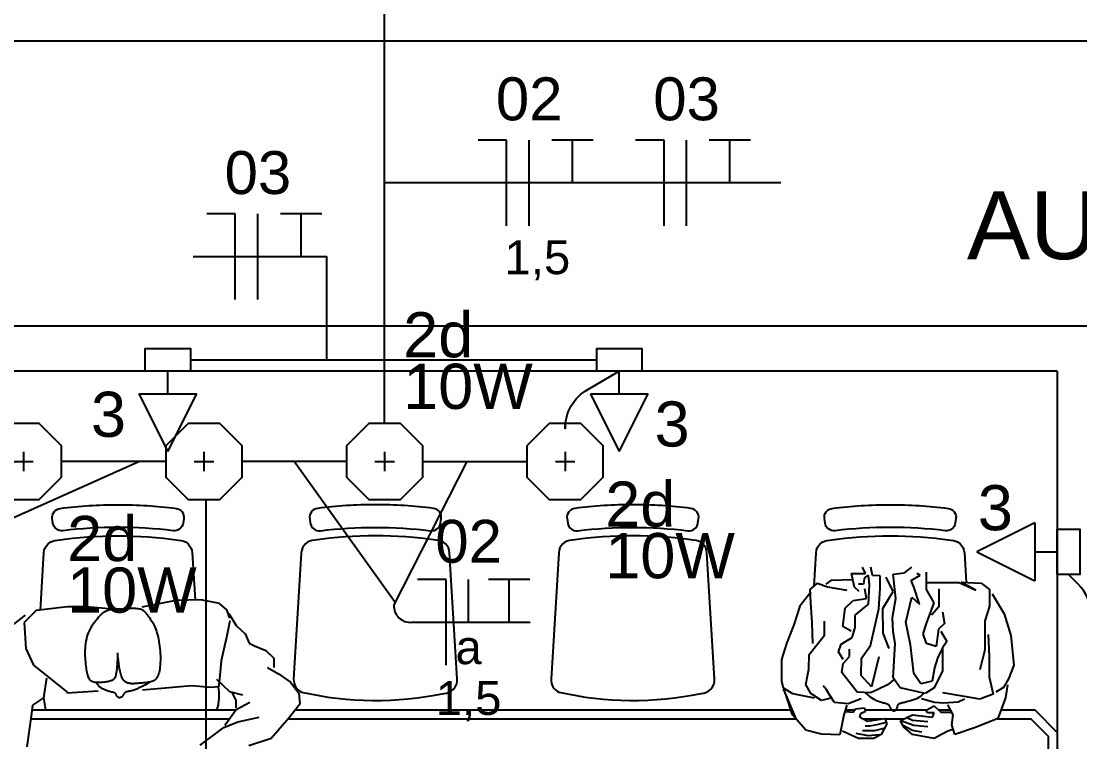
# Model space of a CAD drawing. Header units: millimetres. Extents: x 165 to 269, y 52 to 121.
# Drawn here: x 174.316 to 176.661, y 59.733 to 61.329 of the extents above; entities that cross this region are included whole.
import ezdxf
from ezdxf.enums import TextEntityAlignment as Align

# ---------------------------------------------------------------- set-up
doc = ezdxf.new("R2010")
doc.units = ezdxf.units.MM
for name, color, linetype in [('CONTAGEM', 30, 'Continuous'), ('ELETRODUTO_TETO', 2, 'Continuous'), ('FAM ARQUITETURA', 253, 'Continuous'), ('FIACAO', 1, 'Continuous'), ('INDICACAO_CIRCUITO', 2, 'Continuous'), ('INDICACAO_CIRCUITO_FIA', 10, 'Continuous'), ('INDICACAO_POTENCIA', 2, 'Continuous'), ('LINHA DE CHAMADA', 1, 'Continuous'), ('LUMINÁRIAS', 86, 'Continuous'), ('TOMADAS ABNT', 10, 'Continuous')]:
    doc.layers.add(name, color=color, linetype=linetype)
doc.styles.add('ARIAL', font='arial.ttf')
doc.styles.add('FAM-ARIAL', font='arial.ttf')
doc.styles.add('Raag-arial', font='arial.ttf')
doc.styles.get("Standard").update_dxf_attribs({"font": 'arial.ttf'})

# ---------------------------------------------------------------- blocks, each defined once
blk = doc.blocks.new('FAM ARQUITETURA')
at = {"layer": 'FAM ARQUITETURA'}
for p, q in [((10.36, -2.8), (5.53, -2.8)), ((9.4, -2.9), (5.63, -2.9)), ((9.4, -2.9), (9.4, -5.4))]:
    blk.add_line(p, q, dxfattribs=at)
at = {"layer": 'FAM ARQUITETURA', "linetype": 'Continuous'}
for p, q in [((8.9442, -3.3481), (8.9754, -3.3481)), ((8.9506, -3.3786), (8.9442, -3.3481)), ((8.9754, -3.3481), (8.969, -3.3341)), ((8.9818, -3.3527), (8.9754, -3.3561)), ((8.9845, -3.3727), (8.9818, -3.3527)), ((8.991, -3.3527), (8.9873, -3.3341)), ((9.0075, -3.3528), (8.991, -3.3527)), ((9.0075, -3.3807), (9.0075, -3.3528)), ((9.0369, -3.3495), (9.0616, -3.3468)), ((9.0423, -3.4033), (9.0369, -3.3495)), ((9.0616, -3.3468), (9.0782, -3.3342)), ((9.0763, -3.3635), (9.0965, -3.3515)), ((9.0965, -3.3515), (9.0892, -3.3482)), ((9.1102, -3.3834), (9.1103, -3.3449)), ((8.8524, -3.3832), (8.869, -3.3693)), ((8.869, -3.3693), (8.891, -3.3772)), ((8.8983, -3.3633), (8.8873, -3.3713)), ((8.9471, -3.3621), (8.8983, -3.3633)), ((8.9708, -3.3713), (8.9598, -3.3713)), ((8.9726, -3.36), (8.9708, -3.3713)), ((8.9754, -3.3561), (8.9726, -3.36)), ((8.9818, -3.4159), (8.9845, -3.3727)), ((9.0368, -3.388), (9.0213, -3.3561)), ((9.0827, -3.3774), (9.0763, -3.3635)), ((9.1102, -3.3681), (9.1827, -3.3682)), ((9.1827, -3.3682), (9.2194, -3.3848)), ((9.1873, -3.3669), (9.2313, -3.3696)), ((9.2194, -3.3848), (9.1873, -3.3669)), ((9.2313, -3.3696), (9.2497, -3.3835)), ((8.8543, -3.3892), (8.8295, -3.4204)), ((8.8542, -3.4124), (8.8524, -3.3832)), ((8.891, -3.3772), (8.9341, -3.3846)), ((8.9616, -3.3879), (8.9506, -3.3786)), ((8.9772, -3.4032), (8.9735, -3.382)), ((9.0047, -3.4265), (9.0075, -3.3807)), ((9.0139, -3.4252), (9.0368, -3.388)), ((9.0946, -3.416), (9.0827, -3.3774)), ((9.1276, -3.4127), (9.1102, -3.3834)), ((9.1377, -3.3821), (9.1377, -3.422)), ((9.2497, -3.3835), (9.2496, -3.4207)), ((9.2561, -3.3928), (9.2827, -3.4374)), ((7.208, -3.4221), (7.1386, -3.4303)), ((7.2491, -3.4221), (7.208, -3.4221)), ((7.3003, -3.4264), (7.2491, -3.4221)), ((7.4478, -3.408), (7.3721, -3.4222)), ((7.5034, -3.406), (7.4478, -3.408)), ((7.5442, -3.4141), (7.5034, -3.406)), ((7.5608, -3.4286), (7.5442, -3.4141)), ((8.8295, -3.4204), (8.8166, -3.4616)), ((8.857, -3.457), (8.8542, -3.4124)), ((8.9304, -3.4251), (8.9478, -3.4079)), ((8.9478, -3.4079), (8.9772, -3.4032)), ((8.9524, -3.4404), (8.9818, -3.4159)), ((9.0349, -3.4451), (9.0423, -3.4033)), ((9.0643, -3.4558), (9.0781, -3.4007)), ((9.0781, -3.4007), (9.0946, -3.416)), ((9.1102, -3.4585), (9.1276, -3.4127)), ((9.1377, -3.422), (9.1212, -3.4406)), ((9.2496, -3.4207), (9.2395, -3.4526)), ((7.114, -3.4406), (7.0812, -3.4651)), ((7.1386, -3.4303), (7.1119, -3.4568)), ((7.2739, -3.4481), (7.2768, -3.4448)), ((7.2768, -3.4448), (7.2796, -3.4418)), ((7.2796, -3.4418), (7.2821, -3.4391)), ((7.2821, -3.4391), (7.2846, -3.4368)), ((7.2846, -3.4368), (7.2869, -3.4349)), ((7.2869, -3.4349), (7.2892, -3.4332)), ((7.2892, -3.4332), (7.2916, -3.4317)), ((7.2916, -3.4317), (7.2942, -3.4304)), ((7.2942, -3.4304), (7.297, -3.4293)), ((7.297, -3.4293), (7.3001, -3.4283)), ((7.3001, -3.4283), (7.3035, -3.4274)), ((7.3035, -3.4274), (7.3073, -3.4267)), ((7.3073, -3.4267), (7.3115, -3.4262)), ((7.3115, -3.4262), (7.3162, -3.4259)), ((7.3162, -3.4259), (7.3212, -3.426)), ((7.3212, -3.426), (7.3267, -3.4265)), ((7.3267, -3.4265), (7.3326, -3.4275)), ((7.3326, -3.4275), (7.339, -3.4289)), ((7.3372, -3.4249), (7.3423, -3.4249)), ((7.3423, -3.4249), (7.347, -3.4249)), ((7.347, -3.4249), (7.3512, -3.4249)), ((7.3512, -3.4249), (7.355, -3.4249)), ((7.355, -3.4249), (7.3584, -3.425)), ((7.3584, -3.425), (7.3616, -3.4252)), ((7.3616, -3.4252), (7.3644, -3.4255)), ((7.3644, -3.4255), (7.3669, -3.4259)), ((7.3669, -3.4259), (7.3691, -3.4264)), ((7.3691, -3.4264), (7.3711, -3.4271)), ((7.3711, -3.4271), (7.3729, -3.428)), ((7.3729, -3.428), (7.3746, -3.429)), ((7.3746, -3.429), (7.3761, -3.4301)), ((7.3761, -3.4301), (7.3776, -3.4314)), ((7.3776, -3.4314), (7.379, -3.4328)), ((7.379, -3.4328), (7.3804, -3.4343)), ((7.3804, -3.4343), (7.3819, -3.4359)), ((7.3819, -3.4359), (7.3833, -3.4377)), ((7.3833, -3.4377), (7.3848, -3.4395)), ((7.3848, -3.4395), (7.3863, -3.4415)), ((7.3863, -3.4415), (7.3879, -3.4436)), ((7.3879, -3.4436), (7.3894, -3.4458)), ((7.3894, -3.4458), (7.391, -3.4482)), ((7.567, -3.4469), (7.5608, -3.4286)), ((7.5649, -3.4368), (7.5811, -3.4634)), ((8.9248, -3.465), (8.9304, -3.4251)), ((8.9524, -3.4677), (8.9524, -3.4404)), ((8.9863, -3.5076), (9.0047, -3.4265)), ((9.0147, -3.4803), (9.0139, -3.4252)), ((9.0368, -3.477), (9.0349, -3.4451)), ((9.146, -3.4326), (9.1505, -3.4585)), ((9.2827, -3.4374), (9.2973, -3.4852)), ((7.1119, -3.4568), (7.1157, -3.5144)), ((7.257, -3.4734), (7.2594, -3.4687)), ((7.2594, -3.4687), (7.2621, -3.4642)), ((7.2621, -3.4642), (7.2649, -3.4598)), ((7.2649, -3.4598), (7.2679, -3.4557)), ((7.2679, -3.4557), (7.2709, -3.4518)), ((7.2709, -3.4518), (7.2739, -3.4481)), ((7.391, -3.4482), (7.3926, -3.4506)), ((7.3926, -3.4506), (7.3941, -3.4531)), ((7.3941, -3.4531), (7.3957, -3.4558)), ((7.3957, -3.4558), (7.3973, -3.4586)), ((7.3973, -3.4586), (7.3988, -3.4615)), ((7.3988, -3.4615), (7.4003, -3.4647)), ((7.4003, -3.4647), (7.4018, -3.4681)), ((7.4018, -3.4681), (7.4032, -3.4717)), ((7.567, -3.4531), (7.5607, -3.4859)), ((7.5811, -3.4634), (7.6015, -3.4819)), ((8.8166, -3.4616), (8.8, -3.5028)), ((8.8587, -3.5028), (8.857, -3.457)), ((8.8845, -3.4849), (8.8845, -3.4537)), ((8.9432, -3.4756), (8.9248, -3.465)), ((8.9459, -3.4896), (8.9524, -3.4677)), ((9.0753, -3.5063), (9.0643, -3.4558)), ((9.1028, -3.4817), (9.1102, -3.4585)), ((9.1505, -3.4585), (9.1368, -3.4711)), ((9.2395, -3.4526), (9.2395, -3.5171)), ((7.2492, -3.4978), (7.2503, -3.4928)), ((7.2503, -3.4928), (7.2515, -3.4878)), ((7.2515, -3.4878), (7.2531, -3.4829)), ((7.2531, -3.4829), (7.2549, -3.4781)), ((7.2549, -3.4781), (7.257, -3.4734)), ((7.4032, -3.4717), (7.4046, -3.4755)), ((7.4046, -3.4755), (7.4059, -3.4797)), ((7.4059, -3.4797), (7.4071, -3.4841)), ((7.4071, -3.4841), (7.4083, -3.4887)), ((7.4083, -3.4887), (7.4093, -3.4935)), ((7.4093, -3.4935), (7.4103, -3.4985)), ((7.5607, -3.4859), (7.5483, -3.5412)), ((7.6015, -3.4819), (7.6098, -3.5024)), ((8.8505, -3.5274), (8.8845, -3.4849)), ((8.9211, -3.5048), (8.9459, -3.4896)), ((9.0275, -3.5142), (9.0147, -3.4803)), ((9.0413, -3.503), (9.0368, -3.477)), ((9.1101, -3.503), (9.1028, -3.4817)), ((9.1368, -3.4711), (9.1321, -3.5097)), ((9.1423, -3.4758), (9.1551, -3.4984)), ((9.2468, -3.4832), (9.2495, -3.5324)), ((9.2973, -3.4852), (9.3037, -3.551)), ((7.1157, -3.5144), (7.1323, -3.5512)), ((7.2472, -3.5187), (7.2475, -3.5134)), ((7.2475, -3.5134), (7.2479, -3.5081)), ((7.2479, -3.5081), (7.2484, -3.5029)), ((7.2484, -3.5029), (7.2492, -3.4978)), ((7.4103, -3.4985), (7.4111, -3.5036)), ((7.4111, -3.5036), (7.4118, -3.5089)), ((7.4118, -3.5089), (7.4124, -3.5142)), ((7.4124, -3.5142), (7.4129, -3.5196)), ((7.6098, -3.5024), (7.6222, -3.5084)), ((7.6222, -3.5084), (7.6468, -3.5187)), ((8.8, -3.5028), (8.789, -3.5386)), ((8.9156, -3.5215), (8.9211, -3.5048)), ((8.9395, -3.5321), (8.9395, -3.5155)), ((8.9661, -3.5355), (8.9863, -3.5076)), ((9.0367, -3.5787), (9.0413, -3.503)), ((9.0825, -3.5694), (9.0753, -3.5063)), ((9.1321, -3.5097), (9.1101, -3.503)), ((9.1459, -3.5124), (9.1349, -3.5356)), ((9.1459, -3.5157), (9.1458, -3.5635)), ((9.1551, -3.4984), (9.1459, -3.5124)), ((9.2395, -3.5171), (9.2284, -3.5616)), ((7.2472, -3.524), (7.2472, -3.5187)), ((7.2472, -3.5293), (7.2472, -3.524)), ((7.2474, -3.5345), (7.2472, -3.5293)), ((7.2477, -3.5396), (7.2474, -3.5345)), ((7.2481, -3.5444), (7.2477, -3.5396)), ((7.3182, -3.5333), (7.3176, -3.5466)), ((7.3196, -3.5327), (7.3189, -3.5238)), ((7.3204, -3.5406), (7.3196, -3.5327)), ((7.3213, -3.5476), (7.3204, -3.5406)), ((7.4129, -3.5196), (7.4132, -3.5251)), ((7.4132, -3.5251), (7.4135, -3.5305)), ((7.4135, -3.5305), (7.4135, -3.5358)), ((7.4135, -3.5358), (7.4135, -3.541)), ((7.6468, -3.5187), (7.6651, -3.5352)), ((7.6651, -3.5352), (7.665, -3.5558)), ((8.789, -3.5386), (8.789, -3.5871)), ((8.8495, -3.5599), (8.8505, -3.5274)), ((8.9257, -3.5387), (8.9156, -3.5215)), ((8.9257, -3.5474), (8.9395, -3.5321)), ((8.966, -3.574), (8.9661, -3.5355)), ((9.0046, -3.5322), (8.9889, -3.5986)), ((9.1349, -3.5356), (9.1284, -3.5569)), ((9.2495, -3.5324), (9.2495, -3.5769)), ((7.1323, -3.5512), (7.21, -3.6128)), ((7.2485, -3.5491), (7.2481, -3.5444)), ((7.249, -3.5534), (7.2485, -3.5491)), ((7.2495, -3.5575), (7.249, -3.5534)), ((7.25, -3.5612), (7.2495, -3.5575)), ((7.2506, -3.5646), (7.25, -3.5612)), ((7.3169, -3.5572), (7.3161, -3.5653)), ((7.3176, -3.5466), (7.3169, -3.5572)), ((7.3222, -3.5537), (7.3213, -3.5476)), ((7.3232, -3.559), (7.3222, -3.5537)), ((7.3242, -3.5636), (7.3232, -3.559)), ((7.3252, -3.5676), (7.3242, -3.5636)), ((7.4113, -3.5635), (7.4105, -3.5671)), ((7.412, -3.5596), (7.4113, -3.5635)), ((7.4125, -3.5553), (7.412, -3.5596)), ((7.413, -3.5508), (7.4125, -3.5553)), ((7.4133, -3.546), (7.413, -3.5508)), ((7.4135, -3.541), (7.4133, -3.546)), ((7.5483, -3.5412), (7.5441, -3.5822)), ((7.6509, -3.5558), (7.6754, -3.57)), ((8.8431, -3.5938), (8.8495, -3.5599)), ((8.9229, -3.5673), (8.9257, -3.5474)), ((9.1284, -3.5569), (9.1229, -3.5861)), ((9.1458, -3.5635), (9.1275, -3.6014)), ((9.3037, -3.551), (9.2917, -3.5816)), ((7.1609, -3.58), (7.1547, -3.623)), ((7.2512, -3.5677), (7.2506, -3.5646)), ((7.2519, -3.5706), (7.2512, -3.5677)), ((7.2526, -3.5732), (7.2519, -3.5706)), ((7.2534, -3.5757), (7.2526, -3.5732)), ((7.2543, -3.5779), (7.2534, -3.5757)), ((7.2552, -3.5799), (7.2543, -3.5779)), ((7.2562, -3.5818), (7.2552, -3.5799)), ((7.2574, -3.5834), (7.2562, -3.5818)), ((7.2587, -3.5849), (7.2574, -3.5834)), ((7.2602, -3.5862), (7.2587, -3.5849)), ((7.2619, -3.5872), (7.2602, -3.5862)), ((7.2639, -3.5881), (7.2619, -3.5872)), ((7.2991, -3.5872), (7.2964, -3.5877)), ((7.3016, -3.5866), (7.2991, -3.5872)), ((7.3039, -3.5859), (7.3016, -3.5866)), ((7.3061, -3.5851), (7.3039, -3.5859)), ((7.3081, -3.584), (7.3061, -3.5851)), ((7.3098, -3.5827), (7.3081, -3.584)), ((7.3114, -3.5812), (7.3098, -3.5827)), ((7.3128, -3.579), (7.3114, -3.5812)), ((7.3141, -3.5759), (7.3128, -3.579)), ((7.3152, -3.5715), (7.3141, -3.5759)), ((7.3161, -3.5653), (7.3152, -3.5715)), ((7.3261, -3.571), (7.3252, -3.5676)), ((7.327, -3.574), (7.3261, -3.571)), ((7.3279, -3.5765), (7.327, -3.574)), ((7.3288, -3.5787), (7.3279, -3.5765)), ((7.3296, -3.5805), (7.3288, -3.5787)), ((7.3305, -3.5821), (7.3296, -3.5805)), ((7.3314, -3.5834), (7.3305, -3.5821)), ((7.3323, -3.5846), (7.3314, -3.5834)), ((7.3334, -3.5857), (7.3323, -3.5846)), ((7.3345, -3.5867), (7.3334, -3.5857)), ((7.3358, -3.5876), (7.3345, -3.5867)), ((7.3944, -3.5873), (7.392, -3.5879)), ((7.3966, -3.5866), (7.3944, -3.5873)), ((7.3986, -3.5858), (7.3966, -3.5866)), ((7.4004, -3.5848), (7.3986, -3.5858)), ((7.4021, -3.5836), (7.4004, -3.5848)), ((7.4036, -3.5822), (7.4021, -3.5836)), ((7.405, -3.5805), (7.4036, -3.5822)), ((7.4063, -3.5784), (7.405, -3.5805)), ((7.4075, -3.5761), (7.4063, -3.5784)), ((7.4086, -3.5734), (7.4075, -3.5761)), ((7.4096, -3.5704), (7.4086, -3.5734)), ((7.4105, -3.5671), (7.4096, -3.5704)), ((7.5379, -3.5822), (7.5669, -3.609)), ((7.5441, -3.5822), (7.542, -3.5987)), ((7.6754, -3.57), (7.702, -3.5886)), ((8.789, -3.5871), (8.7926, -3.6011)), ((8.9568, -3.6105), (8.9229, -3.5673)), ((8.9889, -3.5986), (8.966, -3.574)), ((9.0376, -3.5834), (9.0256, -3.594)), ((9.0522, -3.6013), (9.0367, -3.5787)), ((9.0981, -3.592), (9.0825, -3.5694)), ((9.1229, -3.5861), (9.0981, -3.592)), ((9.2495, -3.5769), (9.2577, -3.6154)), ((9.2917, -3.5816), (9.2807, -3.6002)), ((7.2756, -3.6088), (7.2062, -3.6128)), ((7.2662, -3.5888), (7.2639, -3.5881)), ((7.2688, -3.5892), (7.2662, -3.5888)), ((7.2716, -3.5895), (7.2688, -3.5892)), ((7.2746, -3.5896), (7.2716, -3.5895)), ((7.2747, -3.5944), (7.2722, -3.5911)), ((7.2777, -3.5895), (7.2746, -3.5896)), ((7.2772, -3.5972), (7.2747, -3.5944)), ((7.2797, -3.5995), (7.2772, -3.5972)), ((7.281, -3.5894), (7.2777, -3.5895)), ((7.2823, -3.6015), (7.2797, -3.5995)), ((7.2842, -3.5891), (7.281, -3.5894)), ((7.285, -3.6031), (7.2823, -3.6015)), ((7.2875, -3.5888), (7.2842, -3.5891)), ((7.2876, -3.6045), (7.285, -3.6031)), ((7.2906, -3.5884), (7.2875, -3.5888)), ((7.2903, -3.6056), (7.2876, -3.6045)), ((7.2929, -3.6066), (7.2903, -3.6056)), ((7.2936, -3.5881), (7.2906, -3.5884)), ((7.2956, -3.6075), (7.2929, -3.6066)), ((7.2964, -3.5877), (7.2936, -3.5881)), ((7.2982, -3.6084), (7.2956, -3.6075)), ((7.3008, -3.6091), (7.2982, -3.6084)), ((7.3032, -3.6098), (7.3008, -3.6091)), ((7.3055, -3.6105), (7.3032, -3.6098)), ((7.3076, -3.611), (7.3055, -3.6105)), ((7.3371, -3.5885), (7.3358, -3.5876)), ((7.3367, -3.611), (7.336, -3.6114)), ((7.3375, -3.6106), (7.3367, -3.611)), ((7.3386, -3.5892), (7.3371, -3.5885)), ((7.3385, -3.6103), (7.3375, -3.6106)), ((7.3396, -3.6099), (7.3385, -3.6103)), ((7.3401, -3.5899), (7.3386, -3.5892)), ((7.341, -3.6096), (7.3396, -3.6099)), ((7.3416, -3.5905), (7.3401, -3.5899)), ((7.3427, -3.6092), (7.341, -3.6096)), ((7.3433, -3.591), (7.3416, -3.5905)), ((7.3446, -3.6087), (7.3427, -3.6092)), ((7.345, -3.5914), (7.3433, -3.591)), ((7.347, -3.6082), (7.3446, -3.6087)), ((7.3467, -3.5917), (7.345, -3.5914)), ((7.3486, -3.5919), (7.3467, -3.5917)), ((7.3497, -3.6076), (7.347, -3.6082)), ((7.3505, -3.592), (7.3486, -3.5919)), ((7.353, -3.6068), (7.3497, -3.6076)), ((7.3526, -3.592), (7.3505, -3.592)), ((7.3548, -3.592), (7.3526, -3.592)), ((7.3568, -3.6056), (7.353, -3.6068)), ((7.3572, -3.5919), (7.3548, -3.592)), ((7.3614, -3.6039), (7.3568, -3.6056)), ((7.3599, -3.5917), (7.3572, -3.5919)), ((7.3628, -3.5915), (7.3599, -3.5917)), ((7.3667, -3.6015), (7.3614, -3.6039)), ((7.3659, -3.5912), (7.3628, -3.5915)), ((7.3692, -3.5909), (7.3659, -3.5912)), ((7.373, -3.5984), (7.3667, -3.6015)), ((7.3726, -3.5905), (7.3692, -3.5909)), ((7.3761, -3.5902), (7.3726, -3.5905)), ((7.3803, -3.5944), (7.373, -3.5984)), ((7.4826, -3.5964), (7.3741, -3.6066)), ((7.3796, -3.5898), (7.3761, -3.5902)), ((7.383, -3.5893), (7.3796, -3.5898)), ((7.3886, -3.5894), (7.3803, -3.5944)), ((7.3862, -3.5889), (7.383, -3.5893)), ((7.3892, -3.5884), (7.3862, -3.5889)), ((7.392, -3.5879), (7.3892, -3.5884)), ((7.5258, -3.6007), (7.4826, -3.5964)), ((7.542, -3.5987), (7.5258, -3.6007)), ((7.5669, -3.609), (7.5956, -3.617)), ((7.581, -3.6293), (7.5728, -3.611)), ((7.702, -3.5886), (7.7203, -3.6131)), ((8.7926, -3.6011), (8.8137, -3.6137)), ((8.8216, -3.6701), (8.7935, -3.6031)), ((8.8541, -3.6138), (8.8431, -3.5938)), ((8.8889, -3.6058), (8.8816, -3.5965)), ((8.8953, -3.6165), (8.8889, -3.6058)), ((8.9862, -3.6119), (8.9568, -3.6105)), ((9.0027, -3.6046), (8.9862, -3.6119)), ((9.0256, -3.594), (9.0027, -3.6046)), ((9.1073, -3.614), (9.0522, -3.6013)), ((9.1275, -3.6014), (9.1073, -3.614)), ((9.2807, -3.6002), (9.2642, -3.6108)), ((9.2899, -3.5942), (9.2852, -3.6234)), ((7.1547, -3.623), (7.1301, -3.6393)), ((7.1547, -3.623), (7.1592, -3.65)), ((7.3094, -3.6116), (7.3076, -3.611)), ((7.311, -3.6121), (7.3094, -3.6116)), ((7.3123, -3.6126), (7.311, -3.6121)), ((7.3133, -3.6131), (7.3123, -3.6126)), ((7.314, -3.6136), (7.3133, -3.6131)), ((7.3146, -3.6141), (7.314, -3.6136)), ((7.3151, -3.6146), (7.3146, -3.6141)), ((7.3154, -3.6152), (7.3151, -3.6146)), ((7.3157, -3.6158), (7.3154, -3.6152)), ((7.316, -3.6165), (7.3157, -3.6158)), ((7.3163, -3.6173), (7.316, -3.6165)), ((7.3166, -3.6181), (7.3163, -3.6173)), ((7.317, -3.6189), (7.3166, -3.6181)), ((7.3174, -3.6198), (7.317, -3.6189)), ((7.3179, -3.6206), (7.3174, -3.6198)), ((7.3185, -3.6213), (7.3179, -3.6206)), ((7.3192, -3.6219), (7.3185, -3.6213)), ((7.32, -3.6225), (7.3192, -3.6219)), ((7.3209, -3.6228), (7.32, -3.6225)), ((7.3219, -3.623), (7.3209, -3.6228)), ((7.3229, -3.6231), (7.3219, -3.623)), ((7.324, -3.6231), (7.3229, -3.6231)), ((7.325, -3.6229), (7.324, -3.6231)), ((7.326, -3.6226), (7.325, -3.6229)), ((7.327, -3.6222), (7.326, -3.6226)), ((7.3278, -3.6217), (7.327, -3.6222)), ((7.3286, -3.6211), (7.3278, -3.6217)), ((7.3292, -3.6205), (7.3286, -3.6211)), ((7.3298, -3.6198), (7.3292, -3.6205)), ((7.3302, -3.6191), (7.3298, -3.6198)), ((7.3307, -3.6183), (7.3302, -3.6191)), ((7.3311, -3.6175), (7.3307, -3.6183)), ((7.3314, -3.6167), (7.3311, -3.6175)), ((7.3318, -3.616), (7.3314, -3.6167)), ((7.3322, -3.6153), (7.3318, -3.616)), ((7.3326, -3.6146), (7.3322, -3.6153)), ((7.3331, -3.614), (7.3326, -3.6146)), ((7.3336, -3.6134), (7.3331, -3.614)), ((7.3341, -3.6128), (7.3336, -3.6134)), ((7.3347, -3.6123), (7.3341, -3.6128)), ((7.3353, -3.6118), (7.3347, -3.6123)), ((7.336, -3.6114), (7.3353, -3.6118)), ((7.581, -3.6458), (7.581, -3.6293)), ((7.6118, -3.6336), (7.581, -3.6498)), ((7.7203, -3.6131), (7.7224, -3.6376)), ((8.8137, -3.6609), (8.7999, -3.6184)), ((8.8137, -3.6137), (8.8504, -3.6211)), ((8.8504, -3.6211), (8.8614, -3.6231)), ((8.8779, -3.6291), (8.8541, -3.6138)), ((8.9018, -3.6231), (8.8779, -3.6291)), ((8.9063, -3.6337), (8.8953, -3.6165)), ((8.9366, -3.6364), (8.9063, -3.6337)), ((8.966, -3.6258), (8.9366, -3.6364)), ((8.9823, -3.6181), (8.9752, -3.6119)), ((8.9887, -3.623), (8.9823, -3.6181)), ((8.9944, -3.6268), (8.9887, -3.623)), ((8.9995, -3.6296), (8.9944, -3.6268)), ((9.004, -3.6316), (8.9995, -3.6296)), ((9.008, -3.633), (9.004, -3.6316)), ((9.0114, -3.634), (9.008, -3.633)), ((9.0145, -3.6348), (9.0114, -3.634)), ((9.0582, -3.6344), (9.0563, -3.6348)), ((9.0601, -3.6339), (9.0582, -3.6344)), ((9.0622, -3.6334), (9.0601, -3.6339)), ((9.0644, -3.6328), (9.0622, -3.6334)), ((9.0668, -3.6321), (9.0644, -3.6328)), ((9.0693, -3.6314), (9.0668, -3.6321)), ((9.0719, -3.6306), (9.0693, -3.6314)), ((9.0746, -3.6299), (9.0719, -3.6306)), ((9.0774, -3.6291), (9.0746, -3.6299)), ((9.0804, -3.6282), (9.0774, -3.6291)), ((9.0835, -3.6273), (9.0804, -3.6282)), ((9.0867, -3.6261), (9.0835, -3.6273)), ((9.09, -3.6247), (9.0867, -3.6261)), ((9.0933, -3.6229), (9.09, -3.6247)), ((9.0967, -3.6205), (9.0933, -3.6229)), ((9.1002, -3.6176), (9.0967, -3.6205)), ((9.1284, -3.6339), (9.099, -3.6259)), ((9.1036, -3.614), (9.1002, -3.6176)), ((9.1485, -3.6353), (9.1284, -3.6339)), ((9.1898, -3.62), (9.1467, -3.612)), ((9.1807, -3.6326), (9.1485, -3.6353)), ((9.1944, -3.626), (9.1807, -3.6326)), ((9.2284, -3.626), (9.1898, -3.62)), ((9.2577, -3.6154), (9.2284, -3.626)), ((9.2852, -3.6234), (9.2687, -3.6693)), ((7.1281, -3.6578), (7.1176, -3.7316)), ((7.1301, -3.6393), (7.1281, -3.6578)), ((7.581, -3.6498), (7.5565, -3.6848)), ((7.7224, -3.6376), (7.6978, -3.6684)), ((8.9339, -3.6397), (8.9274, -3.661)), ((8.932, -3.6537), (8.9476, -3.655)), ((8.9476, -3.655), (8.9531, -3.6477)), ((8.9531, -3.6477), (8.9724, -3.6458)), ((8.9751, -3.6537), (8.9641, -3.6584)), ((8.9724, -3.6458), (8.9751, -3.6537)), ((9.0172, -3.6355), (9.0145, -3.6348)), ((9.0196, -3.6362), (9.0172, -3.6355)), ((9.0217, -3.6369), (9.0196, -3.6362)), ((9.0235, -3.6376), (9.0217, -3.6369)), ((9.0251, -3.6383), (9.0235, -3.6376)), ((9.0264, -3.6391), (9.0251, -3.6383)), ((9.0276, -3.6399), (9.0264, -3.6391)), ((9.0285, -3.6408), (9.0276, -3.6399)), ((9.0293, -3.6418), (9.0285, -3.6408)), ((9.0299, -3.6429), (9.0293, -3.6418)), ((9.0305, -3.644), (9.0299, -3.6429)), ((9.031, -3.6451), (9.0305, -3.644)), ((9.0315, -3.6463), (9.031, -3.6451)), ((9.0319, -3.6474), (9.0315, -3.6463)), ((9.0324, -3.6485), (9.0319, -3.6474)), ((9.0329, -3.6495), (9.0324, -3.6485)), ((9.0335, -3.6504), (9.0329, -3.6495)), ((9.0342, -3.6512), (9.0335, -3.6504)), ((9.035, -3.6518), (9.0342, -3.6512)), ((9.0358, -3.6524), (9.035, -3.6518)), ((9.0366, -3.6528), (9.0358, -3.6524)), ((9.0375, -3.653), (9.0366, -3.6528)), ((9.0383, -3.653), (9.0375, -3.653)), ((9.0392, -3.6528), (9.0383, -3.653)), ((9.0401, -3.6524), (9.0392, -3.6528)), ((9.0409, -3.6518), (9.0401, -3.6524)), ((9.0417, -3.6511), (9.0409, -3.6518)), ((9.0424, -3.6502), (9.0417, -3.6511)), ((9.0431, -3.6492), (9.0424, -3.6502)), ((9.0437, -3.6481), (9.0431, -3.6492)), ((9.0443, -3.647), (9.0437, -3.6481)), ((9.0447, -3.6458), (9.0443, -3.647)), ((9.0451, -3.6447), (9.0447, -3.6458)), ((9.0454, -3.6435), (9.0451, -3.6447)), ((9.0456, -3.6424), (9.0454, -3.6435)), ((9.0459, -3.6413), (9.0456, -3.6424)), ((9.0462, -3.6403), (9.0459, -3.6413)), ((9.0465, -3.6394), (9.0462, -3.6403)), ((9.047, -3.6386), (9.0465, -3.6394)), ((9.0476, -3.6378), (9.047, -3.6386)), ((9.0484, -3.6372), (9.0476, -3.6378)), ((9.0493, -3.6367), (9.0484, -3.6372)), ((9.0504, -3.6363), (9.0493, -3.6367)), ((9.0517, -3.6359), (9.0504, -3.6363)), ((9.0531, -3.6356), (9.0517, -3.6359)), ((9.0547, -3.6352), (9.0531, -3.6356)), ((9.0563, -3.6348), (9.0547, -3.6352)), ((9.11, -3.6505), (9.1274, -3.6412)), ((9.1127, -3.6565), (9.11, -3.6505)), ((9.1274, -3.6565), (9.1127, -3.6565)), ((9.1237, -3.6658), (9.1274, -3.6565)), ((9.1274, -3.6412), (9.1421, -3.6552)), ((9.1421, -3.6552), (9.165, -3.6552)), ((9.1696, -3.6612), (9.1577, -3.6386)), ((7.5544, -3.6888), (7.5852, -3.6766)), ((7.5852, -3.6766), (7.6322, -3.6664)), ((7.6978, -3.6684), (7.6587, -3.7134)), ((8.843, -3.6948), (8.8137, -3.6609)), ((8.9274, -3.661), (8.9182, -3.7055)), ((8.9641, -3.6584), (8.9623, -3.6657)), ((8.9623, -3.6657), (8.9797, -3.675)), ((8.9797, -3.675), (9.0182, -3.6691)), ((9.0208, -3.6781), (9.0001, -3.6833)), ((9.0228, -3.681), (9.0099, -3.7043)), ((9.0182, -3.6691), (9.0228, -3.681)), ((9.0531, -3.6737), (9.0797, -3.6611)), ((9.0595, -3.6877), (9.0531, -3.6737)), ((9.0825, -3.6849), (9.0535, -3.6745)), ((9.0795, -3.6735), (9.0686, -3.6683)), ((9.1137, -3.6767), (9.0795, -3.6735)), ((9.0797, -3.6611), (9.1237, -3.6658)), ((9.1668, -3.6831), (9.1696, -3.6612)), ((9.2687, -3.6693), (9.2191, -3.6892)), ((7.5013, -3.728), (7.5544, -3.6888)), ((8.8778, -3.7041), (8.843, -3.6948)), ((8.9182, -3.7055), (8.8778, -3.7041)), ((8.9366, -3.7029), (8.9246, -3.6969)), ((8.9595, -3.7135), (8.9366, -3.7029)), ((8.9813, -3.7077), (8.9544, -3.702)), ((8.9954, -3.6963), (8.9689, -3.6963)), ((8.984, -3.6859), (8.9746, -3.6859)), ((9.0001, -3.6833), (8.984, -3.6859)), ((9.0099, -3.7043), (8.9934, -3.7135)), ((9.0161, -3.6916), (8.9954, -3.6963)), ((9.0794, -3.6953), (9.0576, -3.6839)), ((9.0797, -3.7043), (9.0595, -3.6877)), ((9.0997, -3.6995), (9.0794, -3.6953)), ((9.1274, -3.7137), (9.0797, -3.7043)), ((9.1137, -3.6876), (9.0825, -3.6849)), ((9.1439, -3.7044), (9.1274, -3.7137)), ((9.1577, -3.6971), (9.1439, -3.7044)), ((9.1687, -3.6938), (9.1577, -3.6971)), ((9.1733, -3.7044), (9.1668, -3.6831)), ((9.2191, -3.6892), (9.1733, -3.7044)), ((7.6587, -3.7134), (7.6097, -3.7299)), ((8.9934, -3.7135), (8.9595, -3.7135)), ((9.0058, -3.7056), (8.9813, -3.7077))]:
    blk.add_line(p, q, dxfattribs=at)
at = {"layer": 'FAM ARQUITETURA', "linetype": 'ByBlock'}
for points in [[(7.3198, -3.2458, 0.030867), (7.1978, -3.2533, -0.408428), (7.1756, -3.2363), (7.1741, -3.2264, -0.419966), (7.1915, -3.2037, -0.030916), (7.3198, -3.1958, -0.030916), (7.4481, -3.2037, -0.419966), (7.4654, -3.2264), (7.464, -3.2363, -0.408428), (7.4417, -3.2533, 0.030867)], [(7.8898, -3.2458, -0.030867), (8.0118, -3.2533, 0.408428), (8.0341, -3.2363), (8.0355, -3.2264, 0.419966), (8.0182, -3.2037, 0.030916), (7.8898, -3.1958, 0.030916), (7.7615, -3.2037, 0.419966), (7.7442, -3.2264), (7.7456, -3.2363, 0.408428), (7.7679, -3.2533, -0.030867)], [(8.4599, -3.2458, -0.030867), (8.5819, -3.2533, 0.408428), (8.6041, -3.2363), (8.6056, -3.2264, 0.419966), (8.5882, -3.2037, 0.030916), (8.4599, -3.1958, 0.030916), (8.3316, -3.2037, 0.419966), (8.3143, -3.2264), (8.3157, -3.2363, 0.408428), (8.338, -3.2533, -0.030867)], [(9.03, -3.2458, 0.030867), (8.9081, -3.2533, -0.408428), (8.8858, -3.2363), (8.8844, -3.2264, -0.419966), (8.9017, -3.2037, -0.030916), (9.03, -3.1958, -0.030916), (9.1583, -3.2037, -0.419966), (9.1756, -3.2264), (9.1742, -3.2363, -0.408428), (9.1519, -3.2533, 0.030867)], [(7.7556, -3.274, 0.399285), (7.7256, -3.3025), (7.7087, -3.5819, 0.305593), (7.726, -3.6106, 0.109362), (8.041, -3.6134, 0.429301), (8.071, -3.5819), (8.0541, -3.3025, 0.399285), (8.0241, -3.274, 0.071734)], [(8.3257, -3.274, 0.399285), (8.2957, -3.3025), (8.2788, -3.5819, 0.305593), (8.2961, -3.6106, 0.109362), (8.6111, -3.6134, 0.429301), (8.641, -3.5819), (8.6241, -3.3025, 0.399285), (8.5942, -3.274, 0.071734)]]:
    blk.add_lwpolyline(points, format="xyb", close=True, dxfattribs=at)
for points in [[(7.1479, -3.4292), (7.1556, -3.3025, -0.399285), (7.1855, -3.274, -0.071734), (7.454, -3.274, -0.399285), (7.484, -3.3025), (7.4903, -3.4065)], [(8.8614, -3.3757), (8.8658, -3.3025, -0.399285), (8.8958, -3.274, -0.071734), (9.1642, -3.274, -0.399285), (9.1942, -3.3025), (9.1981, -3.3675)]]:
    blk.add_lwpolyline(points, format="xyb", dxfattribs=at)
for points in [[(7.1289, -3.65), (7.5809, -3.65)], [(7.7125, -3.65), (8.8132, -3.65)], [(8.9308, -3.65), (8.9514, -3.65)], [(8.9738, -3.65), (9.111, -3.65)], [(9.1366, -3.65), (9.1637, -3.65)], [(9.2757, -3.65), (9.35, -3.65), (9.4, -3.7), (9.4, -4.5), (9.35, -4.55), (9.3257, -4.55)], [(7.1263, -3.67), (7.5669, -3.67)], [(7.6964, -3.67), (8.8216, -3.67)], [(8.9704, -3.67), (9.0121, -3.67)], [(9.0186, -3.67), (9.061, -3.67)], [(9.2669, -3.67), (9.3417, -3.67), (9.38, -3.7083), (9.38, -4.4917), (9.3417, -4.53), (9.326, -4.53)]]:
    blk.add_lwpolyline(points, dxfattribs=at)
at = {"layer": 'FAM ARQUITETURA', "linetype": 'Continuous'}
blk.add_arc((7.439, -3.618), 0.1048, 342.2191, 10.5893, dxfattribs=at)
blk = doc.blocks.new('*U82', base_point=(69.9458, 20.5025))
at = {"layer": 'LUMINÁRIAS'}
blk.add_lwpolyline([(69.8613, 20.5375), (69.8613, 20.4675), (69.9108, 20.418), (69.9808, 20.418), (70.0303, 20.4675), (70.0303, 20.5375), (69.9808, 20.587), (69.9108, 20.587)], close=True, dxfattribs=at)
for points in [[(69.9458, 20.5242), (69.9458, 20.4808)], [(69.9241, 20.5025), (69.9676, 20.5025)]]:
    blk.add_lwpolyline(points, dxfattribs=at)
blk = doc.blocks.new('*U83', base_point=(69.9458, 20.5025))
at = {"layer": 'LUMINÁRIAS'}
blk.add_lwpolyline([(69.8613, 20.5375), (69.8613, 20.4675), (69.9108, 20.418), (69.9808, 20.418), (70.0303, 20.4675), (70.0303, 20.5375), (69.9808, 20.587), (69.9108, 20.587)], close=True, dxfattribs=at)
for points in [[(69.9458, 20.5242), (69.9458, 20.4808)], [(69.9241, 20.5025), (69.9676, 20.5025)]]:
    blk.add_lwpolyline(points, dxfattribs=at)
blk = doc.blocks.new('*U84', base_point=(69.9458, 20.5025))
at = {"layer": 'LUMINÁRIAS'}
blk.add_lwpolyline([(69.8613, 20.5375), (69.8613, 20.4675), (69.9108, 20.418), (69.9808, 20.418), (70.0303, 20.4675), (70.0303, 20.5375), (69.9808, 20.587), (69.9108, 20.587)], close=True, dxfattribs=at)
for points in [[(69.9458, 20.5242), (69.9458, 20.4808)], [(69.9241, 20.5025), (69.9676, 20.5025)]]:
    blk.add_lwpolyline(points, dxfattribs=at)
blk = doc.blocks.new('*U85', base_point=(69.9458, 20.5025))
at = {"layer": 'LUMINÁRIAS'}
blk.add_lwpolyline([(69.8613, 20.5375), (69.8613, 20.4675), (69.9108, 20.418), (69.9808, 20.418), (70.0303, 20.4675), (70.0303, 20.5375), (69.9808, 20.587), (69.9108, 20.587)], close=True, dxfattribs=at)
for points in [[(69.9458, 20.5242), (69.9458, 20.4808)], [(69.9241, 20.5025), (69.9676, 20.5025)]]:
    blk.add_lwpolyline(points, dxfattribs=at)
blk = doc.blocks.new('*U95', base_point=(68.8941, 18.1014))
for p, q in [((68.8941, 18.2794), (68.8301, 18.1514)), ((68.9581, 18.1514), (68.8941, 18.2794)), ((68.9581, 18.1514), (68.8301, 18.1514)), ((68.8941, 18.1514), (68.8941, 18.1014))]:
    blk.add_line(p, q)
blk.add_lwpolyline([(68.8441, 18.1014), (68.9441, 18.1014), (68.9441, 18.0514), (68.8441, 18.0514)], close=True)
blk = doc.blocks.new('*U96', base_point=(67.0148, 17.746))
for p, q in [((67.0148, 17.924), (66.9508, 17.796)), ((67.0788, 17.796), (67.0148, 17.924)), ((67.0788, 17.796), (66.9508, 17.796)), ((67.0148, 17.796), (67.0148, 17.746))]:
    blk.add_line(p, q)
blk.add_lwpolyline([(66.9648, 17.746), (67.0648, 17.746), (67.0648, 17.696), (66.9648, 17.696)], close=True)
blk = doc.blocks.new('*U97', base_point=(68.7812, 19.6912))
for p, q in [((68.7812, 19.8692), (68.7172, 19.7412)), ((68.8452, 19.7412), (68.7812, 19.8692)), ((68.8452, 19.7412), (68.7172, 19.7412)), ((68.7812, 19.7412), (68.7812, 19.6912))]:
    blk.add_line(p, q)
blk.add_lwpolyline([(68.7312, 19.6912), (68.8312, 19.6912), (68.8312, 19.6412), (68.7312, 19.6412)], close=True)
blk = doc.blocks.new('*U36', base_point=(608.6702, 153.2931))
for p, q in [((608.6702, 153.4831), (608.5435, 153.4831)), ((608.6702, 153.1031), (608.6702, 153.4831))]:
    blk.add_line(p, q)
blk = doc.blocks.new('*U37', base_point=(635.9723, 148.7459))
at = {"linetype": 'Continuous'}
for p, q in [((636.0637, 148.9359), (635.8808, 148.9359)), ((635.9723, 148.7459), (635.9723, 148.9359))]:
    blk.add_line(p, q, dxfattribs=at)
blk = doc.blocks.new('*U38', base_point=(576.8177, 148.7459))
blk.add_line((576.8177, 148.5559), (576.8177, 148.9359))
blk = doc.blocks.new('NFT')
at = {"layer": 'FIACAO', "xscale": 0.5, "yscale": 0.5, "zscale": 0.5}
for name, p in [('*U36', (-0.05, 0)), ('*U38', (0, 0)), ('*U37', (0.0957, 0))]:
    blk.add_blockref(name, p, dxfattribs=at)
at = {"layer": 'CONTAGEM', "color": 1, "style": 'ARIAL'}
blk.add_attdef('SEÇÃO', text='', height=0.075, dxfattribs=at).set_placement((0.0181, -0.127), align=Align.TOP_CENTER)
at = {"layer": 'INDICACAO_CIRCUITO_FIA', "style": 'Raag-arial'}
blk.add_attdef('CIRCUITO', text='', height=0.095, dxfattribs=at).set_placement((0, 0.2338), align=Align.TOP_CENTER)
blk = doc.blocks.new('*U43', base_point=(608.6702, 153.2931))
for p, q in [((608.6702, 153.4831), (608.5435, 153.4831)), ((608.6702, 153.1031), (608.6702, 153.4831))]:
    blk.add_line(p, q)
blk = doc.blocks.new('*U44', base_point=(665.5495, 144.1988))
blk.add_line((665.5495, 144.1988), (665.5495, 144.3888))
blk = doc.blocks.new('*U45', base_point=(635.9723, 148.7459))
at = {"linetype": 'Continuous'}
for p, q in [((636.0637, 148.9359), (635.8808, 148.9359)), ((635.9723, 148.7459), (635.9723, 148.9359))]:
    blk.add_line(p, q, dxfattribs=at)
blk = doc.blocks.new('NRT')
at = {"layer": 'FIACAO', "xscale": 0.5, "yscale": 0.5, "zscale": 0.5}
for name, p in [('*U43', (-0.05, 0)), ('*U44', (0, 0)), ('*U45', (0.0901, 0))]:
    blk.add_blockref(name, p, dxfattribs=at)
at = {"layer": 'CONTAGEM', "color": 1, "style": 'ARIAL'}
for tag, p in [('RETORNO', (0, -0.0176)), ('SEÇÃO', (0, -0.1301))]:
    blk.add_attdef(tag, text='', height=0.075, dxfattribs=at).set_placement(p, align=Align.TOP_CENTER)
at = {"layer": 'INDICACAO_CIRCUITO_FIA', "style": 'FAM-ARIAL'}
blk.add_attdef('CIRCUITO', text='', height=0.095, dxfattribs=at).set_placement((0, 0.2269), align=Align.TOP_CENTER)

msp = doc.modelspace()

# ---------------------------------------------------------------- linework, layer by layer
at = {"color": 1}
for points in [[(175.998, 60.9703), (175.1206, 60.9703)], [(174.697, 60.8071), (174.9918, 60.8071), (174.9918, 60.5785)], [(173.8328, 60.0216), (174.5761, 60.3535)], [(175.144, 60.0415), (174.9206, 60.3535)]]:
    msp.add_lwpolyline(points, dxfattribs=at)
msp.add_lwpolyline([(175.3027, 60.3535), (175.1412, 60.0359, 0.456042), (175.1812, 59.9974), (175.4422, 59.9974), (175.4422, 59.9974)], format="xyb", dxfattribs=at)
at = {"layer": 'ELETRODUTO_TETO'}
for points in [[(169.1062, 62.0009), (169.8217, 61.2854), (180.095, 61.2854, -0.414214), (180.195, 61.1854), (180.195, 58.6024, -0.198912), (180.1657, 58.5317), (179.7875, 58.1535)], [(175.1206, 60.438), (175.1206, 61.4421, -0.198912), (175.1499, 61.5128), (175.6308, 61.9938)], [(175.5206, 60.438), (175.5206, 60.4265, -0.268009), (175.5706, 60.5131), (175.6406, 60.5535)], [(176.6856, 60.0035), (176.6856, 60.0121, 0.198912), (176.6563, 60.0828), (176.6356, 60.1035)]]:
    msp.add_lwpolyline(points, format="xyb", dxfattribs=at)
for points in [[(174.6906, 60.5785), (175.5906, 60.5785)], [(174.6361, 60.3535), (174.4051, 60.3535)], [(175.0361, 60.3535), (174.8051, 60.3535)], [(175.2051, 60.3535), (175.4361, 60.3535)], [(174.7256, 59.438), (174.7256, 60.269)]]:
    msp.add_lwpolyline(points, dxfattribs=at)

# ---------------------------------------------------------------- block references
at = {"color": 1}
msp.add_blockref('NRT', (175.3068, 59.9974), dxfattribs=at).add_auto_attribs({'CIRCUITO': '02', 'RETORNO': 'a', 'SEÇÃO': '1,5'})
at = {"layer": 'FAM ARQUITETURA'}
msp.add_blockref('FAM ARQUITETURA', (167.2106, 63.4535), dxfattribs=at)
at = {"layer": 'LINHA DE CHAMADA'}
msp.add_blockref('NFT', (175.441, 60.9703), dxfattribs=at).add_auto_attribs({'CIRCUITO': '02', 'SEÇÃO': '1,5'})
ref = msp.add_blockref('NFT', (175.7896, 60.9703), dxfattribs=at)
ref.add_attrib('CIRCUITO', '03', dxfattribs={"layer": 'INDICACAO_CIRCUITO_FIA', "height": 0.095, "style": 'Raag-arial'}).set_placement((175.7896, 61.2041), align=Align.TOP_CENTER)
ref = msp.add_blockref('NFT', (174.8401, 60.8071), dxfattribs=at)
ref.add_attrib('CIRCUITO', '03', dxfattribs={"layer": 'INDICACAO_CIRCUITO_FIA', "height": 0.095, "style": 'Raag-arial'}).set_placement((174.8401, 61.0408), align=Align.TOP_CENTER)
at = {"layer": 'LUMINÁRIAS'}
for name, p in [('*U82', (174.3206, 60.3535)), ('*U83', (174.7206, 60.3535)), ('*U84', (175.1206, 60.3535)), ('*U85', (175.5206, 60.3535))]:
    msp.add_blockref(name, p, dxfattribs=at)
at = {"layer": 'TOMADAS ABNT'}
for name, p, rotation in [('*U96', (174.6406, 60.5535), 180), ('*U97', (175.6406, 60.5535), 180), ('*U95', (176.6106, 60.1535), 90)]:
    msp.add_blockref(name, p, dxfattribs=dict(at, rotation=rotation))

# ---------------------------------------------------------------- texts
at = {"layer": 'FAM ARQUITETURA', "insert": (175.5083, 60.9515), "char_height": 0.15, "attachment_point": 1}
msp.add_mtext_dynamic_manual_height_columns('\\pi0.66943;    AUDITÓRIO ', width=2.72651, gutter_width=12.5, heights=[0], dxfattribs=at)
at = {"layer": 'INDICACAO_CIRCUITO', "style": 'FAM-ARIAL'}
for s, p in [('2d', (175.1618, 60.5842)), ('3', (174.4704, 60.408)), ('3', (175.7187, 60.3866)), ('2d', (175.6094, 60.2092)), ('3', (176.4346, 60.2012)), ('2d', (174.4175, 60.133))]:
    msp.add_text(s, height=0.1, dxfattribs=at).set_placement(p)
at = {"layer": 'INDICACAO_POTENCIA', "style": 'FAM-ARIAL'}
for p in [(175.3054, 60.47), (175.753, 60.095), (174.561, 60.0188)]:
    msp.add_text('10W', height=0.1, dxfattribs=at).set_placement(p, align=Align.CENTER)

doc.saveas('drawing.dxf')
